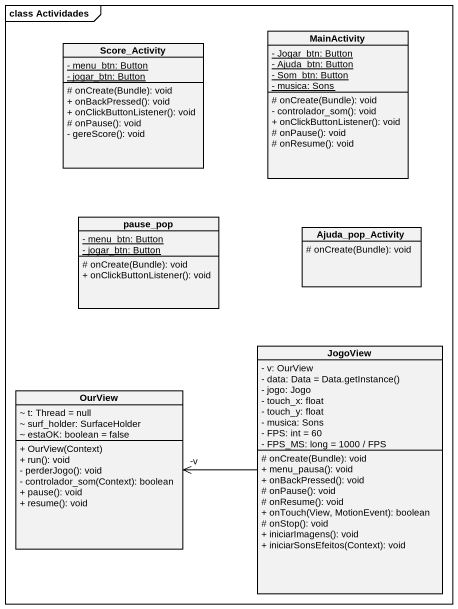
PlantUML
@startuml
mainframe class Actividades
hide circle
hide empty members
skinparam classAttributeIconSize 0
class Score_Activity {
  {static} - menu_btn: Button
  {static} - jogar_btn: Button
  # onCreate(Bundle): void
  + onBackPressed(): void
  + onClickButtonListener(): void
  # onPause(): void
  - gereScore(): void
}
class MainActivity {
  {static} - Jogar_btn: Button
  {static} - Ajuda_btn: Button
  {static} - Som_btn: Button
  {static} - musica: Sons
  # onCreate(Bundle): void
  - controlador_som(): void
  + onClickButtonListener(): void
  # onPause(): void
  # onResume(): void
}
class pause_pop {
  {static} - menu_btn: Button
  {static} - jogar_btn: Button
  # onCreate(Bundle): void
  + onClickButtonListener(): void
}
class Ajuda_pop_Activity {
  # onCreate(Bundle): void
}
class JogoView {
  - v: OurView
  {field} - data: Data = Data.getInstance()
  - jogo: Jogo
  - touch_x: float
  - touch_y: float
  - musica: Sons
  - FPS: int = 60
  - FPS_MS: long = 1000 / FPS
  # onCreate(Bundle): void
  + menu_pausa(): void
  + onBackPressed(): void
  # onPause(): void
  # onResume(): void
  + onTouch(View, MotionEvent): boolean
  # onStop(): void
  + iniciarImagens(): void
  + iniciarSonsEfeitos(Context): void
}
class OurView {
  ~ t: Thread = null
  ~ surf_holder: SurfaceHolder
  ~ estaOK: boolean = false
  + OurView(Context)
  + run(): void
  - perderJogo(): void
  - controlador_som(Context): boolean
  + pause(): void
  + resume(): void
}
JogoView -left-> "-v" OurView
@enduml
